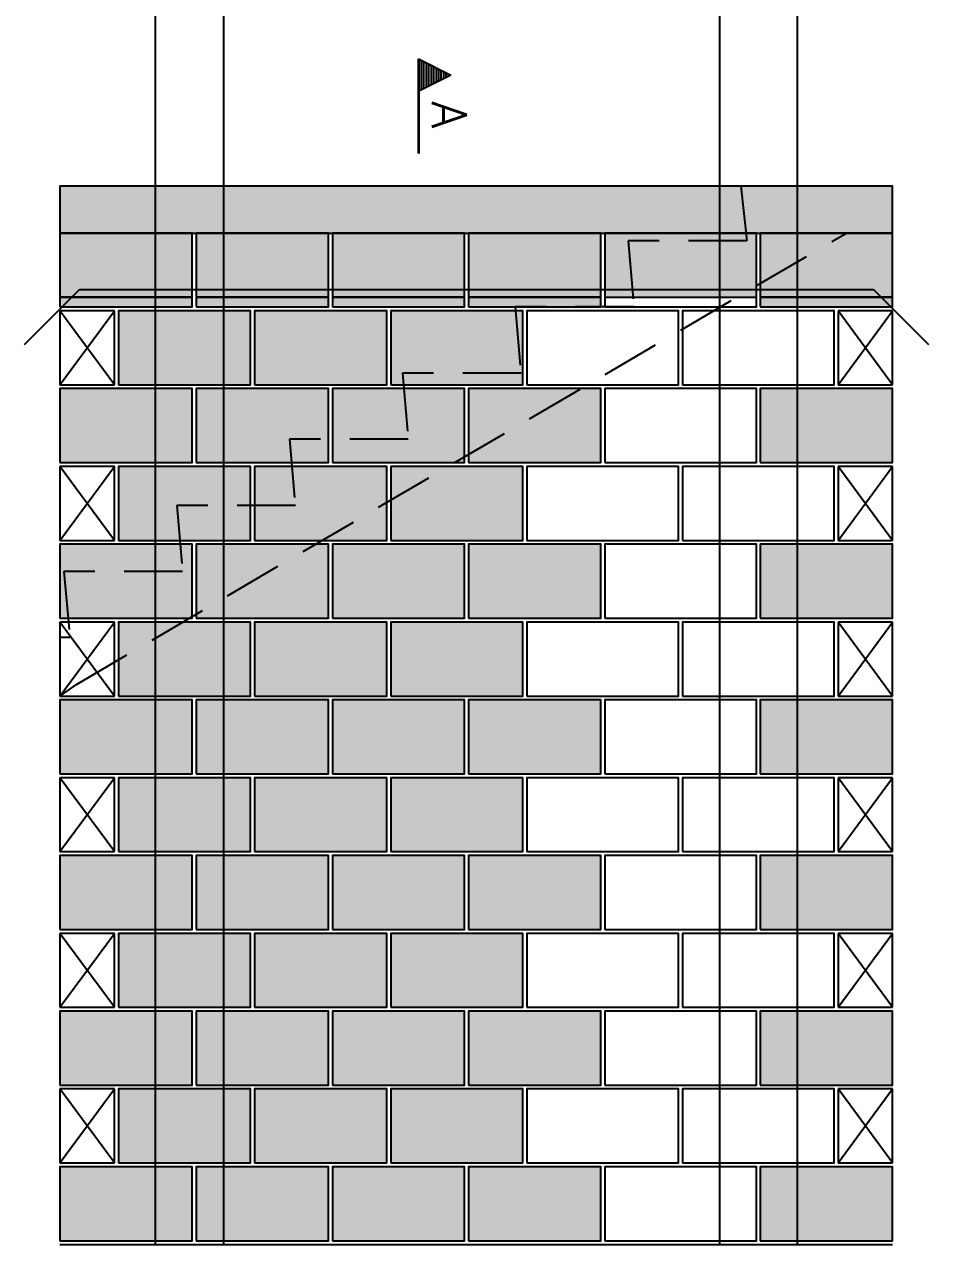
# Model space of a CAD drawing. Extents: x -1.9 to 86, y -1.6 to 61.
# Drawn here: x 36.69 to 41.34, y 49.47 to 55.75 of the extents above; entities that cross this region are included whole.
import ezdxf

# ---------------------------------------------------------------- set-up
doc = ezdxf.new("R2010")
doc.units = 0
doc.header["$MEASUREMENT"] = 0
doc.linetypes.add('ESTILO_TQS_0001', pattern=[0.45, 0.3, -0.15])
for name, color, linetype in [('PENA_01', 1, 'CONTINUOUS'), ('PENA_02', 2, 'CONTINUOUS'), ('PENA_03', 3, 'CONTINUOUS'), ('PENA_05', 5, 'CONTINUOUS'), ('PENA_09', 254, 'CONTINUOUS'), ('PENA_11', 252, 'CONTINUOUS'), ('PENA_21', 100, 'CONTINUOUS')]:
    doc.layers.add(name, color=color, linetype=linetype)
doc.styles.get("Standard").update_dxf_attribs({"font": 'ROMANS.SHX'})

msp = doc.modelspace()

# ---------------------------------------------------------------- linework, layer by layer
at = {"layer": 'PENA_01', "linetype": 'Continuous'}
for p, q in [((36.8724, 54.3439), (37.5524, 54.3439)), ((37.5724, 54.3439), (38.2524, 54.3439)), ((38.2724, 54.3439), (38.9524, 54.3439)), ((38.9724, 54.3439), (39.6524, 54.3439)), ((39.6724, 54.3439), (40.4524, 54.3439)), ((40.4724, 54.3439), (41.1524, 54.3439))]:
    msp.add_line(p, q, dxfattribs=at)
at = {"layer": 'PENA_01', "linetype": 'ESTILO_TQS_0001'}
msp.add_lwpolyline([(41.1524, 54.9139), (40.3724, 54.9139), (40.4024, 54.6339), (39.7924, 54.6339), (39.8224, 54.2939), (39.2124, 54.2939), (39.2424, 53.9539), (38.6324, 53.9539), (38.6624, 53.6139), (38.0524, 53.6139), (38.0824, 53.2739), (37.4724, 53.2739), (37.5024, 52.9339), (36.8924, 52.9339), (36.9224, 52.5939), (36.8724, 52.5939), (36.8724, 52.2939), (36.9575, 52.3539), (40.915, 54.6739), (41.1524, 54.6739), (41.1524, 54.9139)], dxfattribs=at)
at = {"layer": 'PENA_02', "linetype": 'Continuous'}
for p, q in [((37.1524, 54.2739), (36.8724, 54.2739)), ((36.8724, 54.2739), (36.8724, 53.8939)), ((37.1524, 53.8939), (37.1524, 54.2739)), ((41.1524, 54.2739), (40.8724, 54.2739)), ((40.8724, 54.2739), (40.8724, 53.8939)), ((41.1524, 53.8939), (41.1524, 54.2739)), ((36.8724, 53.8939), (37.1524, 53.8939)), ((40.8724, 53.8939), (41.1524, 53.8939)), ((37.1524, 53.4739), (36.8724, 53.4739)), ((36.8724, 53.4739), (36.8724, 53.0939)), ((37.1524, 53.0939), (37.1524, 53.4739)), ((41.1524, 53.4739), (40.8724, 53.4739)), ((40.8724, 53.4739), (40.8724, 53.0939)), ((41.1524, 53.0939), (41.1524, 53.4739)), ((36.8724, 53.0939), (37.1524, 53.0939)), ((40.8724, 53.0939), (41.1524, 53.0939)), ((37.1524, 52.6739), (36.8724, 52.6739)), ((36.8724, 52.6739), (36.8724, 52.2939)), ((37.1524, 52.2939), (37.1524, 52.6739)), ((41.1524, 52.6739), (40.8724, 52.6739)), ((40.8724, 52.6739), (40.8724, 52.2939)), ((41.1524, 52.2939), (41.1524, 52.6739)), ((36.8724, 52.2939), (37.1524, 52.2939)), ((40.8724, 52.2939), (41.1524, 52.2939)), ((37.1524, 51.8739), (36.8724, 51.8739)), ((36.8724, 51.8739), (36.8724, 51.4939)), ((37.1524, 51.4939), (37.1524, 51.8739)), ((41.1524, 51.8739), (40.8724, 51.8739)), ((40.8724, 51.8739), (40.8724, 51.4939)), ((41.1524, 51.4939), (41.1524, 51.8739)), ((36.8724, 51.4939), (37.1524, 51.4939)), ((40.8724, 51.4939), (41.1524, 51.4939)), ((37.1524, 51.0739), (36.8724, 51.0739)), ((36.8724, 51.0739), (36.8724, 50.6939)), ((37.1524, 50.6939), (37.1524, 51.0739)), ((41.1524, 51.0739), (40.8724, 51.0739)), ((40.8724, 51.0739), (40.8724, 50.6939)), ((41.1524, 50.6939), (41.1524, 51.0739)), ((36.8724, 50.6939), (37.1524, 50.6939)), ((40.8724, 50.6939), (41.1524, 50.6939)), ((37.1524, 50.2739), (36.8724, 50.2739)), ((36.8724, 50.2739), (36.8724, 49.8939)), ((37.1524, 49.8939), (37.1524, 50.2739)), ((41.1524, 50.2739), (40.8724, 50.2739)), ((40.8724, 50.2739), (40.8724, 49.8939)), ((41.1524, 49.8939), (41.1524, 50.2739)), ((36.8724, 49.8939), (37.1524, 49.8939)), ((40.8724, 49.8939), (41.1524, 49.8939)), ((36.8724, 49.4739), (41.1524, 49.4739))]:
    msp.add_line(p, q, dxfattribs=at)
for points in [[(36.8724, 54.6739), (41.1524, 54.6739), (41.1524, 54.9139), (36.8724, 54.9139), (36.8724, 54.6739)], [(36.8724, 54.2939), (37.5524, 54.2939), (37.5524, 54.6739), (36.8724, 54.6739), (36.8724, 54.2939)], [(37.5724, 54.2939), (38.2524, 54.2939), (38.2524, 54.6739), (37.5724, 54.6739), (37.5724, 54.2939)], [(38.2724, 54.2939), (38.9524, 54.2939), (38.9524, 54.6739), (38.2724, 54.6739), (38.2724, 54.2939)], [(38.9724, 54.2939), (39.6524, 54.2939), (39.6524, 54.6739), (38.9724, 54.6739), (38.9724, 54.2939)], [(39.6724, 54.2939), (40.4524, 54.2939), (40.4524, 54.6739), (39.6724, 54.6739), (39.6724, 54.2939)], [(40.4724, 54.2939), (41.1524, 54.2939), (41.1524, 54.6739), (40.4724, 54.6739), (40.4724, 54.2939)], [(37.1724, 53.8939), (37.8524, 53.8939), (37.8524, 54.2739), (37.1724, 54.2739), (37.1724, 53.8939)], [(37.8724, 53.8939), (38.5524, 53.8939), (38.5524, 54.2739), (37.8724, 54.2739), (37.8724, 53.8939)], [(38.5724, 53.8939), (39.2524, 53.8939), (39.2524, 54.2739), (38.5724, 54.2739), (38.5724, 53.8939)], [(39.2724, 53.8939), (40.0524, 53.8939), (40.0524, 54.2739), (39.2724, 54.2739), (39.2724, 53.8939)], [(40.0724, 53.8939), (40.8524, 53.8939), (40.8524, 54.2739), (40.0724, 54.2739), (40.0724, 53.8939)], [(36.8724, 53.4939), (37.5524, 53.4939), (37.5524, 53.8739), (36.8724, 53.8739), (36.8724, 53.4939)], [(37.5724, 53.4939), (38.2524, 53.4939), (38.2524, 53.8739), (37.5724, 53.8739), (37.5724, 53.4939)], [(38.2724, 53.4939), (38.9524, 53.4939), (38.9524, 53.8739), (38.2724, 53.8739), (38.2724, 53.4939)], [(38.9724, 53.4939), (39.6524, 53.4939), (39.6524, 53.8739), (38.9724, 53.8739), (38.9724, 53.4939)], [(39.6724, 53.4939), (40.4524, 53.4939), (40.4524, 53.8739), (39.6724, 53.8739), (39.6724, 53.4939)], [(40.4724, 53.4939), (41.1524, 53.4939), (41.1524, 53.8739), (40.4724, 53.8739), (40.4724, 53.4939)], [(37.1724, 53.0939), (37.8524, 53.0939), (37.8524, 53.4739), (37.1724, 53.4739), (37.1724, 53.0939)], [(37.8724, 53.0939), (38.5524, 53.0939), (38.5524, 53.4739), (37.8724, 53.4739), (37.8724, 53.0939)], [(38.5724, 53.0939), (39.2524, 53.0939), (39.2524, 53.4739), (38.5724, 53.4739), (38.5724, 53.0939)], [(39.2724, 53.0939), (40.0524, 53.0939), (40.0524, 53.4739), (39.2724, 53.4739), (39.2724, 53.0939)], [(40.0724, 53.0939), (40.8524, 53.0939), (40.8524, 53.4739), (40.0724, 53.4739), (40.0724, 53.0939)], [(36.8724, 52.6939), (37.5524, 52.6939), (37.5524, 53.0739), (36.8724, 53.0739), (36.8724, 52.6939)], [(37.5724, 52.6939), (38.2524, 52.6939), (38.2524, 53.0739), (37.5724, 53.0739), (37.5724, 52.6939)], [(38.2724, 52.6939), (38.9524, 52.6939), (38.9524, 53.0739), (38.2724, 53.0739), (38.2724, 52.6939)], [(38.9724, 52.6939), (39.6524, 52.6939), (39.6524, 53.0739), (38.9724, 53.0739), (38.9724, 52.6939)], [(39.6724, 52.6939), (40.4524, 52.6939), (40.4524, 53.0739), (39.6724, 53.0739), (39.6724, 52.6939)], [(40.4724, 52.6939), (41.1524, 52.6939), (41.1524, 53.0739), (40.4724, 53.0739), (40.4724, 52.6939)], [(37.1724, 52.2939), (37.8524, 52.2939), (37.8524, 52.6739), (37.1724, 52.6739), (37.1724, 52.2939)], [(37.8724, 52.2939), (38.5524, 52.2939), (38.5524, 52.6739), (37.8724, 52.6739), (37.8724, 52.2939)], [(38.5724, 52.2939), (39.2524, 52.2939), (39.2524, 52.6739), (38.5724, 52.6739), (38.5724, 52.2939)], [(39.2724, 52.2939), (40.0524, 52.2939), (40.0524, 52.6739), (39.2724, 52.6739), (39.2724, 52.2939)], [(40.0724, 52.2939), (40.8524, 52.2939), (40.8524, 52.6739), (40.0724, 52.6739), (40.0724, 52.2939)], [(36.8724, 51.8939), (37.5524, 51.8939), (37.5524, 52.2739), (36.8724, 52.2739), (36.8724, 51.8939)], [(37.5724, 51.8939), (38.2524, 51.8939), (38.2524, 52.2739), (37.5724, 52.2739), (37.5724, 51.8939)], [(38.2724, 51.8939), (38.9524, 51.8939), (38.9524, 52.2739), (38.2724, 52.2739), (38.2724, 51.8939)], [(38.9724, 51.8939), (39.6524, 51.8939), (39.6524, 52.2739), (38.9724, 52.2739), (38.9724, 51.8939)], [(39.6724, 51.8939), (40.4524, 51.8939), (40.4524, 52.2739), (39.6724, 52.2739), (39.6724, 51.8939)], [(40.4724, 51.8939), (41.1524, 51.8939), (41.1524, 52.2739), (40.4724, 52.2739), (40.4724, 51.8939)], [(37.1724, 51.4939), (37.8524, 51.4939), (37.8524, 51.8739), (37.1724, 51.8739), (37.1724, 51.4939)], [(37.8724, 51.4939), (38.5524, 51.4939), (38.5524, 51.8739), (37.8724, 51.8739), (37.8724, 51.4939)], [(38.5724, 51.4939), (39.2524, 51.4939), (39.2524, 51.8739), (38.5724, 51.8739), (38.5724, 51.4939)], [(39.2724, 51.4939), (40.0524, 51.4939), (40.0524, 51.8739), (39.2724, 51.8739), (39.2724, 51.4939)], [(40.0724, 51.4939), (40.8524, 51.4939), (40.8524, 51.8739), (40.0724, 51.8739), (40.0724, 51.4939)], [(36.8724, 51.0939), (37.5524, 51.0939), (37.5524, 51.4739), (36.8724, 51.4739), (36.8724, 51.0939)], [(37.5724, 51.0939), (38.2524, 51.0939), (38.2524, 51.4739), (37.5724, 51.4739), (37.5724, 51.0939)], [(38.2724, 51.0939), (38.9524, 51.0939), (38.9524, 51.4739), (38.2724, 51.4739), (38.2724, 51.0939)], [(38.9724, 51.0939), (39.6524, 51.0939), (39.6524, 51.4739), (38.9724, 51.4739), (38.9724, 51.0939)], [(39.6724, 51.0939), (40.4524, 51.0939), (40.4524, 51.4739), (39.6724, 51.4739), (39.6724, 51.0939)], [(40.4724, 51.0939), (41.1524, 51.0939), (41.1524, 51.4739), (40.4724, 51.4739), (40.4724, 51.0939)], [(37.1724, 50.6939), (37.8524, 50.6939), (37.8524, 51.0739), (37.1724, 51.0739), (37.1724, 50.6939)], [(37.8724, 50.6939), (38.5524, 50.6939), (38.5524, 51.0739), (37.8724, 51.0739), (37.8724, 50.6939)], [(38.5724, 50.6939), (39.2524, 50.6939), (39.2524, 51.0739), (38.5724, 51.0739), (38.5724, 50.6939)], [(39.2724, 50.6939), (40.0524, 50.6939), (40.0524, 51.0739), (39.2724, 51.0739), (39.2724, 50.6939)], [(40.0724, 50.6939), (40.8524, 50.6939), (40.8524, 51.0739), (40.0724, 51.0739), (40.0724, 50.6939)], [(36.8724, 50.2939), (37.5524, 50.2939), (37.5524, 50.6739), (36.8724, 50.6739), (36.8724, 50.2939)], [(37.5724, 50.2939), (38.2524, 50.2939), (38.2524, 50.6739), (37.5724, 50.6739), (37.5724, 50.2939)], [(38.2724, 50.2939), (38.9524, 50.2939), (38.9524, 50.6739), (38.2724, 50.6739), (38.2724, 50.2939)], [(38.9724, 50.2939), (39.6524, 50.2939), (39.6524, 50.6739), (38.9724, 50.6739), (38.9724, 50.2939)], [(39.6724, 50.2939), (40.4524, 50.2939), (40.4524, 50.6739), (39.6724, 50.6739), (39.6724, 50.2939)], [(40.4724, 50.2939), (41.1524, 50.2939), (41.1524, 50.6739), (40.4724, 50.6739), (40.4724, 50.2939)], [(37.1724, 49.8939), (37.8524, 49.8939), (37.8524, 50.2739), (37.1724, 50.2739), (37.1724, 49.8939)], [(37.8724, 49.8939), (38.5524, 49.8939), (38.5524, 50.2739), (37.8724, 50.2739), (37.8724, 49.8939)], [(38.5724, 49.8939), (39.2524, 49.8939), (39.2524, 50.2739), (38.5724, 50.2739), (38.5724, 49.8939)], [(39.2724, 49.8939), (40.0524, 49.8939), (40.0524, 50.2739), (39.2724, 50.2739), (39.2724, 49.8939)], [(40.0724, 49.8939), (40.8524, 49.8939), (40.8524, 50.2739), (40.0724, 50.2739), (40.0724, 49.8939)], [(36.8724, 49.4939), (37.5524, 49.4939), (37.5524, 49.8739), (36.8724, 49.8739), (36.8724, 49.4939)], [(37.5724, 49.4939), (38.2524, 49.4939), (38.2524, 49.8739), (37.5724, 49.8739), (37.5724, 49.4939)], [(38.2724, 49.4939), (38.9524, 49.4939), (38.9524, 49.8739), (38.2724, 49.8739), (38.2724, 49.4939)], [(38.9724, 49.4939), (39.6524, 49.4939), (39.6524, 49.8739), (38.9724, 49.8739), (38.9724, 49.4939)], [(39.6724, 49.4939), (40.4524, 49.4939), (40.4524, 49.8739), (39.6724, 49.8739), (39.6724, 49.4939)], [(40.4724, 49.4939), (41.1524, 49.4939), (41.1524, 49.8739), (40.4724, 49.8739), (40.4724, 49.4939)]]:
    msp.add_lwpolyline(points, dxfattribs=at)
at = {"layer": 'PENA_03', "linetype": 'Continuous'}
for p, q in [((38.716, 55.0822), (38.716, 55.5686)), ((38.716, 55.5686), (38.882, 55.4856)), ((38.7167, 55.5675), (38.7167, 55.4038)), ((38.7167, 55.5675), (38.8804, 55.4856)), ((38.7288, 55.5622), (38.7288, 55.409)), ((38.7416, 55.5558), (38.7416, 55.4154)), ((38.7543, 55.5494), (38.7543, 55.4218)), ((38.7671, 55.5431), (38.7671, 55.4282)), ((38.7799, 55.5367), (38.7799, 55.4346)), ((38.7926, 55.5303), (38.7926, 55.4409)), ((38.8054, 55.5239), (38.8054, 55.4473)), ((38.8181, 55.5175), (38.8181, 55.4537)), ((38.8309, 55.5112), (38.8309, 55.4601)), ((38.8804, 55.4856), (38.7167, 55.4038)), ((38.882, 55.4856), (38.7167, 55.403)), ((38.8437, 55.5048), (38.8437, 55.4665)), ((38.8564, 55.4984), (38.8564, 55.4729)), ((38.8692, 55.492), (38.8692, 55.4792)), ((38.7167, 55.403), (38.7167, 55.0822)), ((36.8724, 53.8939), (37.1524, 54.2739)), ((37.1524, 53.8939), (36.8724, 54.2739)), ((40.8724, 53.8939), (41.1524, 54.2739)), ((41.1524, 53.8939), (40.8724, 54.2739)), ((36.8724, 53.0939), (37.1524, 53.4739)), ((37.1524, 53.0939), (36.8724, 53.4739)), ((40.8724, 53.0939), (41.1524, 53.4739)), ((41.1524, 53.0939), (40.8724, 53.4739)), ((36.8724, 52.2939), (37.1524, 52.6739)), ((37.1524, 52.2939), (36.8724, 52.6739)), ((40.8724, 52.2939), (41.1524, 52.6739)), ((41.1524, 52.2939), (40.8724, 52.6739)), ((36.8724, 51.4939), (37.1524, 51.8739)), ((37.1524, 51.4939), (36.8724, 51.8739)), ((40.8724, 51.4939), (41.1524, 51.8739)), ((41.1524, 51.4939), (40.8724, 51.8739)), ((36.8724, 50.6939), (37.1524, 51.0739)), ((37.1524, 50.6939), (36.8724, 51.0739)), ((40.8724, 50.6939), (41.1524, 51.0739)), ((41.1524, 50.6939), (40.8724, 51.0739)), ((36.8724, 49.8939), (37.1524, 50.2739)), ((37.1524, 49.8939), (36.8724, 50.2739)), ((40.8724, 49.8939), (41.1524, 50.2739)), ((41.1524, 49.8939), (40.8724, 50.2739))]:
    msp.add_line(p, q, dxfattribs=at)
at = {"layer": 'PENA_05', "linetype": 'Continuous'}
for p, q in [((36.6895, 54.1011), (36.9724, 54.3839)), ((36.9724, 54.3839), (41.0546, 54.3839)), ((41.0546, 54.3839), (41.3374, 54.1011))]:
    msp.add_line(p, q, dxfattribs=at)
for points in [[(37.3624, 56.1139), (37.3624, 49.4739)], [(37.7124, 56.1139), (37.7124, 49.4739)], [(40.2624, 56.1139), (40.2624, 49.4739)], [(40.6624, 56.1139), (40.6624, 49.4739)]]:
    msp.add_lwpolyline(points, dxfattribs=at)
at = {"layer": 'PENA_09', "linetype": 'Continuous'}
for points in [[(36.8724, 54.3439), (37.5524, 54.3439), (37.5524, 54.6739), (36.8724, 54.6739), (36.8724, 54.3439)], [(37.5724, 54.3439), (38.2524, 54.3439), (38.2524, 54.6739), (37.5724, 54.6739), (37.5724, 54.3439)], [(38.2724, 54.3439), (38.9524, 54.3439), (38.9524, 54.6739), (38.2724, 54.6739), (38.2724, 54.3439)], [(38.9724, 54.3439), (39.6524, 54.3439), (39.6524, 54.6739), (38.9724, 54.6739), (38.9724, 54.3439)], [(39.6724, 54.3439), (40.4524, 54.3439), (40.4524, 54.6739), (39.6724, 54.6739), (39.6724, 54.3439)], [(40.4724, 54.3439), (41.1524, 54.3439), (41.1524, 54.6739), (40.4724, 54.6739), (40.4724, 54.3439)]]:
    msp.add_lwpolyline(points, dxfattribs=at)
for points in [[(36.8724, 54.3439), (37.5524, 54.3439), (37.5524, 54.6739)], [(36.8724, 54.3439), (37.5524, 54.6739), (36.8724, 54.6739)], [(36.8724, 54.3439), (36.8724, 54.6739), (36.8724, 54.3439)], [(37.5724, 54.3439), (38.2524, 54.3439), (38.2524, 54.6739)], [(37.5724, 54.3439), (38.2524, 54.6739), (37.5724, 54.6739)], [(37.5724, 54.3439), (37.5724, 54.6739), (37.5724, 54.3439)], [(38.2724, 54.3439), (38.9524, 54.3439), (38.9524, 54.6739)], [(38.2724, 54.3439), (38.9524, 54.6739), (38.2724, 54.6739)], [(38.2724, 54.3439), (38.2724, 54.6739), (38.2724, 54.3439)], [(38.9724, 54.3439), (39.6524, 54.3439), (39.6524, 54.6739)], [(38.9724, 54.3439), (39.6524, 54.6739), (38.9724, 54.6739)], [(38.9724, 54.3439), (38.9724, 54.6739), (38.9724, 54.3439)], [(39.6724, 54.3439), (40.4524, 54.3439), (40.4524, 54.6739)], [(39.6724, 54.3439), (40.4524, 54.6739), (39.6724, 54.6739)], [(39.6724, 54.3439), (39.6724, 54.6739), (39.6724, 54.3439)], [(40.4724, 54.3439), (41.1524, 54.3439), (41.1524, 54.6739)], [(40.4724, 54.3439), (41.1524, 54.6739), (40.4724, 54.6739)], [(40.4724, 54.3439), (40.4724, 54.6739), (40.4724, 54.3439)]]:
    msp.add_solid(points, dxfattribs=at)
at = {"layer": 'PENA_11', "linetype": 'Continuous'}
for points in [[(36.8724, 54.6739), (41.1524, 54.6739), (41.1524, 54.9139)], [(36.8724, 54.6739), (41.1524, 54.9139), (36.8724, 54.9139)], [(36.8724, 54.6739), (36.8724, 54.9139), (36.8724, 54.6739)]]:
    msp.add_solid(points, dxfattribs=at)
at = {"layer": 'PENA_21', "linetype": 'Continuous'}
for points in [[(36.8724, 54.2939), (37.5524, 54.2939), (37.5524, 54.3439), (36.8724, 54.3439), (36.8724, 54.2939)], [(37.5724, 54.2939), (38.2524, 54.2939), (38.2524, 54.3439), (37.5724, 54.3439), (37.5724, 54.2939)], [(38.2724, 54.2939), (38.9524, 54.2939), (38.9524, 54.3439), (38.2724, 54.3439), (38.2724, 54.2939)], [(38.9724, 54.2939), (39.6524, 54.2939), (39.6524, 54.3439), (38.9724, 54.3439), (38.9724, 54.2939)], [(40.4724, 54.2939), (41.1524, 54.2939), (41.1524, 54.3439), (40.4724, 54.3439), (40.4724, 54.2939)], [(37.1724, 53.8939), (37.8524, 53.8939), (37.8524, 54.2739), (37.1724, 54.2739), (37.1724, 53.8939)], [(37.8724, 53.8939), (38.5524, 53.8939), (38.5524, 54.2739), (37.8724, 54.2739), (37.8724, 53.8939)], [(38.5724, 53.8939), (39.2524, 53.8939), (39.2524, 54.2739), (38.5724, 54.2739), (38.5724, 53.8939)], [(36.8724, 53.4939), (37.5524, 53.4939), (37.5524, 53.8739), (36.8724, 53.8739), (36.8724, 53.4939)], [(37.5724, 53.4939), (38.2524, 53.4939), (38.2524, 53.8739), (37.5724, 53.8739), (37.5724, 53.4939)], [(38.2724, 53.4939), (38.9524, 53.4939), (38.9524, 53.8739), (38.2724, 53.8739), (38.2724, 53.4939)], [(38.9724, 53.4939), (39.6524, 53.4939), (39.6524, 53.8739), (38.9724, 53.8739), (38.9724, 53.4939)], [(40.4724, 53.4939), (41.1524, 53.4939), (41.1524, 53.8739), (40.4724, 53.8739), (40.4724, 53.4939)], [(37.1724, 53.0939), (37.8524, 53.0939), (37.8524, 53.4739), (37.1724, 53.4739), (37.1724, 53.0939)], [(37.8724, 53.0939), (38.5524, 53.0939), (38.5524, 53.4739), (37.8724, 53.4739), (37.8724, 53.0939)], [(38.5724, 53.0939), (39.2524, 53.0939), (39.2524, 53.4739), (38.5724, 53.4739), (38.5724, 53.0939)], [(36.8724, 52.6939), (37.5524, 52.6939), (37.5524, 53.0739), (36.8724, 53.0739), (36.8724, 52.6939)], [(37.5724, 52.6939), (38.2524, 52.6939), (38.2524, 53.0739), (37.5724, 53.0739), (37.5724, 52.6939)], [(38.2724, 52.6939), (38.9524, 52.6939), (38.9524, 53.0739), (38.2724, 53.0739), (38.2724, 52.6939)], [(38.9724, 52.6939), (39.6524, 52.6939), (39.6524, 53.0739), (38.9724, 53.0739), (38.9724, 52.6939)], [(40.4724, 52.6939), (41.1524, 52.6939), (41.1524, 53.0739), (40.4724, 53.0739), (40.4724, 52.6939)], [(37.1724, 52.2939), (37.8524, 52.2939), (37.8524, 52.6739), (37.1724, 52.6739), (37.1724, 52.2939)], [(37.8724, 52.2939), (38.5524, 52.2939), (38.5524, 52.6739), (37.8724, 52.6739), (37.8724, 52.2939)], [(38.5724, 52.2939), (39.2524, 52.2939), (39.2524, 52.6739), (38.5724, 52.6739), (38.5724, 52.2939)], [(36.8724, 51.8939), (37.5524, 51.8939), (37.5524, 52.2739), (36.8724, 52.2739), (36.8724, 51.8939)], [(37.5724, 51.8939), (38.2524, 51.8939), (38.2524, 52.2739), (37.5724, 52.2739), (37.5724, 51.8939)], [(38.2724, 51.8939), (38.9524, 51.8939), (38.9524, 52.2739), (38.2724, 52.2739), (38.2724, 51.8939)], [(38.9724, 51.8939), (39.6524, 51.8939), (39.6524, 52.2739), (38.9724, 52.2739), (38.9724, 51.8939)], [(40.4724, 51.8939), (41.1524, 51.8939), (41.1524, 52.2739), (40.4724, 52.2739), (40.4724, 51.8939)], [(37.1724, 51.4939), (37.8524, 51.4939), (37.8524, 51.8739), (37.1724, 51.8739), (37.1724, 51.4939)], [(37.8724, 51.4939), (38.5524, 51.4939), (38.5524, 51.8739), (37.8724, 51.8739), (37.8724, 51.4939)], [(38.5724, 51.4939), (39.2524, 51.4939), (39.2524, 51.8739), (38.5724, 51.8739), (38.5724, 51.4939)], [(36.8724, 51.0939), (37.5524, 51.0939), (37.5524, 51.4739), (36.8724, 51.4739), (36.8724, 51.0939)], [(37.5724, 51.0939), (38.2524, 51.0939), (38.2524, 51.4739), (37.5724, 51.4739), (37.5724, 51.0939)], [(38.2724, 51.0939), (38.9524, 51.0939), (38.9524, 51.4739), (38.2724, 51.4739), (38.2724, 51.0939)], [(38.9724, 51.0939), (39.6524, 51.0939), (39.6524, 51.4739), (38.9724, 51.4739), (38.9724, 51.0939)], [(40.4724, 51.0939), (41.1524, 51.0939), (41.1524, 51.4739), (40.4724, 51.4739), (40.4724, 51.0939)], [(37.1724, 50.6939), (37.8524, 50.6939), (37.8524, 51.0739), (37.1724, 51.0739), (37.1724, 50.6939)], [(37.8724, 50.6939), (38.5524, 50.6939), (38.5524, 51.0739), (37.8724, 51.0739), (37.8724, 50.6939)], [(38.5724, 50.6939), (39.2524, 50.6939), (39.2524, 51.0739), (38.5724, 51.0739), (38.5724, 50.6939)], [(36.8724, 50.2939), (37.5524, 50.2939), (37.5524, 50.6739), (36.8724, 50.6739), (36.8724, 50.2939)], [(37.5724, 50.2939), (38.2524, 50.2939), (38.2524, 50.6739), (37.5724, 50.6739), (37.5724, 50.2939)], [(38.2724, 50.2939), (38.9524, 50.2939), (38.9524, 50.6739), (38.2724, 50.6739), (38.2724, 50.2939)], [(38.9724, 50.2939), (39.6524, 50.2939), (39.6524, 50.6739), (38.9724, 50.6739), (38.9724, 50.2939)], [(40.4724, 50.2939), (41.1524, 50.2939), (41.1524, 50.6739), (40.4724, 50.6739), (40.4724, 50.2939)], [(37.1724, 49.8939), (37.8524, 49.8939), (37.8524, 50.2739), (37.1724, 50.2739), (37.1724, 49.8939)], [(37.8724, 49.8939), (38.5524, 49.8939), (38.5524, 50.2739), (37.8724, 50.2739), (37.8724, 49.8939)], [(38.5724, 49.8939), (39.2524, 49.8939), (39.2524, 50.2739), (38.5724, 50.2739), (38.5724, 49.8939)], [(36.8724, 49.4939), (37.5524, 49.4939), (37.5524, 49.8739), (36.8724, 49.8739), (36.8724, 49.4939)], [(37.5724, 49.4939), (38.2524, 49.4939), (38.2524, 49.8739), (37.5724, 49.8739), (37.5724, 49.4939)], [(38.2724, 49.4939), (38.9524, 49.4939), (38.9524, 49.8739), (38.2724, 49.8739), (38.2724, 49.4939)], [(38.9724, 49.4939), (39.6524, 49.4939), (39.6524, 49.8739), (38.9724, 49.8739), (38.9724, 49.4939)], [(40.4724, 49.4939), (41.1524, 49.4939), (41.1524, 49.8739), (40.4724, 49.8739), (40.4724, 49.4939)]]:
    msp.add_lwpolyline(points, dxfattribs=at)
for points in [[(36.8724, 54.2939), (37.5524, 54.2939), (37.5524, 54.3439)], [(36.8724, 54.2939), (37.5524, 54.3439), (36.8724, 54.3439)], [(36.8724, 54.2939), (36.8724, 54.3439), (36.8724, 54.2939)], [(37.5724, 54.2939), (38.2524, 54.2939), (38.2524, 54.3439)], [(37.5724, 54.2939), (38.2524, 54.3439), (37.5724, 54.3439)], [(37.5724, 54.2939), (37.5724, 54.3439), (37.5724, 54.2939)], [(38.2724, 54.2939), (38.9524, 54.2939), (38.9524, 54.3439)], [(38.2724, 54.2939), (38.9524, 54.3439), (38.2724, 54.3439)], [(38.2724, 54.2939), (38.2724, 54.3439), (38.2724, 54.2939)], [(38.9724, 54.2939), (39.6524, 54.2939), (39.6524, 54.3439)], [(38.9724, 54.2939), (39.6524, 54.3439), (38.9724, 54.3439)], [(38.9724, 54.2939), (38.9724, 54.3439), (38.9724, 54.2939)], [(40.4724, 54.2939), (41.1524, 54.2939), (41.1524, 54.3439)], [(40.4724, 54.2939), (41.1524, 54.3439), (40.4724, 54.3439)], [(40.4724, 54.2939), (40.4724, 54.3439), (40.4724, 54.2939)], [(37.1724, 53.8939), (37.8524, 53.8939), (37.8524, 54.2739)], [(37.1724, 53.8939), (37.8524, 54.2739), (37.1724, 54.2739)], [(37.1724, 53.8939), (37.1724, 54.2739), (37.1724, 53.8939)], [(37.8724, 53.8939), (38.5524, 53.8939), (38.5524, 54.2739)], [(37.8724, 53.8939), (38.5524, 54.2739), (37.8724, 54.2739)], [(37.8724, 53.8939), (37.8724, 54.2739), (37.8724, 53.8939)], [(38.5724, 53.8939), (39.2524, 53.8939), (39.2524, 54.2739)], [(38.5724, 53.8939), (39.2524, 54.2739), (38.5724, 54.2739)], [(38.5724, 53.8939), (38.5724, 54.2739), (38.5724, 53.8939)], [(36.8724, 53.4939), (37.5524, 53.4939), (37.5524, 53.8739)], [(36.8724, 53.4939), (37.5524, 53.8739), (36.8724, 53.8739)], [(36.8724, 53.4939), (36.8724, 53.8739), (36.8724, 53.4939)], [(37.5724, 53.4939), (38.2524, 53.4939), (38.2524, 53.8739)], [(37.5724, 53.4939), (38.2524, 53.8739), (37.5724, 53.8739)], [(37.5724, 53.4939), (37.5724, 53.8739), (37.5724, 53.4939)], [(38.2724, 53.4939), (38.9524, 53.4939), (38.9524, 53.8739)], [(38.2724, 53.4939), (38.9524, 53.8739), (38.2724, 53.8739)], [(38.2724, 53.4939), (38.2724, 53.8739), (38.2724, 53.4939)], [(38.9724, 53.4939), (39.6524, 53.4939), (39.6524, 53.8739)], [(38.9724, 53.4939), (39.6524, 53.8739), (38.9724, 53.8739)], [(38.9724, 53.4939), (38.9724, 53.8739), (38.9724, 53.4939)], [(40.4724, 53.4939), (41.1524, 53.4939), (41.1524, 53.8739)], [(40.4724, 53.4939), (41.1524, 53.8739), (40.4724, 53.8739)], [(40.4724, 53.4939), (40.4724, 53.8739), (40.4724, 53.4939)], [(37.1724, 53.0939), (37.8524, 53.0939), (37.8524, 53.4739)], [(37.1724, 53.0939), (37.8524, 53.4739), (37.1724, 53.4739)], [(37.1724, 53.0939), (37.1724, 53.4739), (37.1724, 53.0939)], [(37.8724, 53.0939), (38.5524, 53.0939), (38.5524, 53.4739)], [(37.8724, 53.0939), (38.5524, 53.4739), (37.8724, 53.4739)], [(37.8724, 53.0939), (37.8724, 53.4739), (37.8724, 53.0939)], [(38.5724, 53.0939), (39.2524, 53.0939), (39.2524, 53.4739)], [(38.5724, 53.0939), (39.2524, 53.4739), (38.5724, 53.4739)], [(38.5724, 53.0939), (38.5724, 53.4739), (38.5724, 53.0939)], [(36.8724, 52.6939), (37.5524, 52.6939), (37.5524, 53.0739)], [(36.8724, 52.6939), (37.5524, 53.0739), (36.8724, 53.0739)], [(36.8724, 52.6939), (36.8724, 53.0739), (36.8724, 52.6939)], [(37.5724, 52.6939), (38.2524, 52.6939), (38.2524, 53.0739)], [(37.5724, 52.6939), (38.2524, 53.0739), (37.5724, 53.0739)], [(37.5724, 52.6939), (37.5724, 53.0739), (37.5724, 52.6939)], [(38.2724, 52.6939), (38.9524, 52.6939), (38.9524, 53.0739)], [(38.2724, 52.6939), (38.9524, 53.0739), (38.2724, 53.0739)], [(38.2724, 52.6939), (38.2724, 53.0739), (38.2724, 52.6939)], [(38.9724, 52.6939), (39.6524, 52.6939), (39.6524, 53.0739)], [(38.9724, 52.6939), (39.6524, 53.0739), (38.9724, 53.0739)], [(38.9724, 52.6939), (38.9724, 53.0739), (38.9724, 52.6939)], [(40.4724, 52.6939), (41.1524, 52.6939), (41.1524, 53.0739)], [(40.4724, 52.6939), (41.1524, 53.0739), (40.4724, 53.0739)], [(40.4724, 52.6939), (40.4724, 53.0739), (40.4724, 52.6939)], [(37.1724, 52.2939), (37.8524, 52.2939), (37.8524, 52.6739)], [(37.1724, 52.2939), (37.8524, 52.6739), (37.1724, 52.6739)], [(37.1724, 52.2939), (37.1724, 52.6739), (37.1724, 52.2939)], [(37.8724, 52.2939), (38.5524, 52.2939), (38.5524, 52.6739)], [(37.8724, 52.2939), (38.5524, 52.6739), (37.8724, 52.6739)], [(37.8724, 52.2939), (37.8724, 52.6739), (37.8724, 52.2939)], [(38.5724, 52.2939), (39.2524, 52.2939), (39.2524, 52.6739)], [(38.5724, 52.2939), (39.2524, 52.6739), (38.5724, 52.6739)], [(38.5724, 52.2939), (38.5724, 52.6739), (38.5724, 52.2939)], [(36.8724, 51.8939), (37.5524, 51.8939), (37.5524, 52.2739)], [(36.8724, 51.8939), (37.5524, 52.2739), (36.8724, 52.2739)], [(36.8724, 51.8939), (36.8724, 52.2739), (36.8724, 51.8939)], [(37.5724, 51.8939), (38.2524, 51.8939), (38.2524, 52.2739)], [(37.5724, 51.8939), (38.2524, 52.2739), (37.5724, 52.2739)], [(37.5724, 51.8939), (37.5724, 52.2739), (37.5724, 51.8939)], [(38.2724, 51.8939), (38.9524, 51.8939), (38.9524, 52.2739)], [(38.2724, 51.8939), (38.9524, 52.2739), (38.2724, 52.2739)], [(38.2724, 51.8939), (38.2724, 52.2739), (38.2724, 51.8939)], [(38.9724, 51.8939), (39.6524, 51.8939), (39.6524, 52.2739)], [(38.9724, 51.8939), (39.6524, 52.2739), (38.9724, 52.2739)], [(38.9724, 51.8939), (38.9724, 52.2739), (38.9724, 51.8939)], [(40.4724, 51.8939), (41.1524, 51.8939), (41.1524, 52.2739)], [(40.4724, 51.8939), (41.1524, 52.2739), (40.4724, 52.2739)], [(40.4724, 51.8939), (40.4724, 52.2739), (40.4724, 51.8939)], [(37.1724, 51.4939), (37.8524, 51.4939), (37.8524, 51.8739)], [(37.1724, 51.4939), (37.8524, 51.8739), (37.1724, 51.8739)], [(37.1724, 51.4939), (37.1724, 51.8739), (37.1724, 51.4939)], [(37.8724, 51.4939), (38.5524, 51.4939), (38.5524, 51.8739)], [(37.8724, 51.4939), (38.5524, 51.8739), (37.8724, 51.8739)], [(37.8724, 51.4939), (37.8724, 51.8739), (37.8724, 51.4939)], [(38.5724, 51.4939), (39.2524, 51.4939), (39.2524, 51.8739)], [(38.5724, 51.4939), (39.2524, 51.8739), (38.5724, 51.8739)], [(38.5724, 51.4939), (38.5724, 51.8739), (38.5724, 51.4939)], [(36.8724, 51.0939), (37.5524, 51.0939), (37.5524, 51.4739)], [(36.8724, 51.0939), (37.5524, 51.4739), (36.8724, 51.4739)], [(36.8724, 51.0939), (36.8724, 51.4739), (36.8724, 51.0939)], [(37.5724, 51.0939), (38.2524, 51.0939), (38.2524, 51.4739)], [(37.5724, 51.0939), (38.2524, 51.4739), (37.5724, 51.4739)], [(37.5724, 51.0939), (37.5724, 51.4739), (37.5724, 51.0939)], [(38.2724, 51.0939), (38.9524, 51.0939), (38.9524, 51.4739)], [(38.2724, 51.0939), (38.9524, 51.4739), (38.2724, 51.4739)], [(38.2724, 51.0939), (38.2724, 51.4739), (38.2724, 51.0939)], [(38.9724, 51.0939), (39.6524, 51.0939), (39.6524, 51.4739)], [(38.9724, 51.0939), (39.6524, 51.4739), (38.9724, 51.4739)], [(38.9724, 51.0939), (38.9724, 51.4739), (38.9724, 51.0939)], [(40.4724, 51.0939), (41.1524, 51.0939), (41.1524, 51.4739)], [(40.4724, 51.0939), (41.1524, 51.4739), (40.4724, 51.4739)], [(40.4724, 51.0939), (40.4724, 51.4739), (40.4724, 51.0939)], [(37.1724, 50.6939), (37.8524, 50.6939), (37.8524, 51.0739)], [(37.1724, 50.6939), (37.8524, 51.0739), (37.1724, 51.0739)], [(37.1724, 50.6939), (37.1724, 51.0739), (37.1724, 50.6939)], [(37.8724, 50.6939), (38.5524, 50.6939), (38.5524, 51.0739)], [(37.8724, 50.6939), (38.5524, 51.0739), (37.8724, 51.0739)], [(37.8724, 50.6939), (37.8724, 51.0739), (37.8724, 50.6939)], [(38.5724, 50.6939), (39.2524, 50.6939), (39.2524, 51.0739)], [(38.5724, 50.6939), (39.2524, 51.0739), (38.5724, 51.0739)], [(38.5724, 50.6939), (38.5724, 51.0739), (38.5724, 50.6939)], [(36.8724, 50.2939), (37.5524, 50.2939), (37.5524, 50.6739)], [(36.8724, 50.2939), (37.5524, 50.6739), (36.8724, 50.6739)], [(36.8724, 50.2939), (36.8724, 50.6739), (36.8724, 50.2939)], [(37.5724, 50.2939), (38.2524, 50.2939), (38.2524, 50.6739)], [(37.5724, 50.2939), (38.2524, 50.6739), (37.5724, 50.6739)], [(37.5724, 50.2939), (37.5724, 50.6739), (37.5724, 50.2939)], [(38.2724, 50.2939), (38.9524, 50.2939), (38.9524, 50.6739)], [(38.2724, 50.2939), (38.9524, 50.6739), (38.2724, 50.6739)], [(38.2724, 50.2939), (38.2724, 50.6739), (38.2724, 50.2939)], [(38.9724, 50.2939), (39.6524, 50.2939), (39.6524, 50.6739)], [(38.9724, 50.2939), (39.6524, 50.6739), (38.9724, 50.6739)], [(38.9724, 50.2939), (38.9724, 50.6739), (38.9724, 50.2939)], [(40.4724, 50.2939), (41.1524, 50.2939), (41.1524, 50.6739)], [(40.4724, 50.2939), (41.1524, 50.6739), (40.4724, 50.6739)], [(40.4724, 50.2939), (40.4724, 50.6739), (40.4724, 50.2939)], [(37.1724, 49.8939), (37.8524, 49.8939), (37.8524, 50.2739)], [(37.1724, 49.8939), (37.8524, 50.2739), (37.1724, 50.2739)], [(37.1724, 49.8939), (37.1724, 50.2739), (37.1724, 49.8939)], [(37.8724, 49.8939), (38.5524, 49.8939), (38.5524, 50.2739)], [(37.8724, 49.8939), (38.5524, 50.2739), (37.8724, 50.2739)], [(37.8724, 49.8939), (37.8724, 50.2739), (37.8724, 49.8939)], [(38.5724, 49.8939), (39.2524, 49.8939), (39.2524, 50.2739)], [(38.5724, 49.8939), (39.2524, 50.2739), (38.5724, 50.2739)], [(38.5724, 49.8939), (38.5724, 50.2739), (38.5724, 49.8939)], [(36.8724, 49.4939), (37.5524, 49.4939), (37.5524, 49.8739)], [(36.8724, 49.4939), (37.5524, 49.8739), (36.8724, 49.8739)], [(36.8724, 49.4939), (36.8724, 49.8739), (36.8724, 49.4939)], [(37.5724, 49.4939), (38.2524, 49.4939), (38.2524, 49.8739)], [(37.5724, 49.4939), (38.2524, 49.8739), (37.5724, 49.8739)], [(37.5724, 49.4939), (37.5724, 49.8739), (37.5724, 49.4939)], [(38.2724, 49.4939), (38.9524, 49.4939), (38.9524, 49.8739)], [(38.2724, 49.4939), (38.9524, 49.8739), (38.2724, 49.8739)], [(38.2724, 49.4939), (38.2724, 49.8739), (38.2724, 49.4939)], [(38.9724, 49.4939), (39.6524, 49.4939), (39.6524, 49.8739)], [(38.9724, 49.4939), (39.6524, 49.8739), (38.9724, 49.8739)], [(38.9724, 49.4939), (38.9724, 49.8739), (38.9724, 49.4939)], [(40.4724, 49.4939), (41.1524, 49.4939), (41.1524, 49.8739)], [(40.4724, 49.4939), (41.1524, 49.8739), (40.4724, 49.8739)], [(40.4724, 49.4939), (40.4724, 49.8739), (40.4724, 49.4939)]]:
    msp.add_solid(points, dxfattribs=at)

# ---------------------------------------------------------------- texts
at = {"layer": 'PENA_03', "linetype": 'Continuous'}
msp.add_text('A', height=0.18, rotation=270, dxfattribs=at).set_placement((38.7831, 55.3502))

doc.saveas('drawing.dxf')
